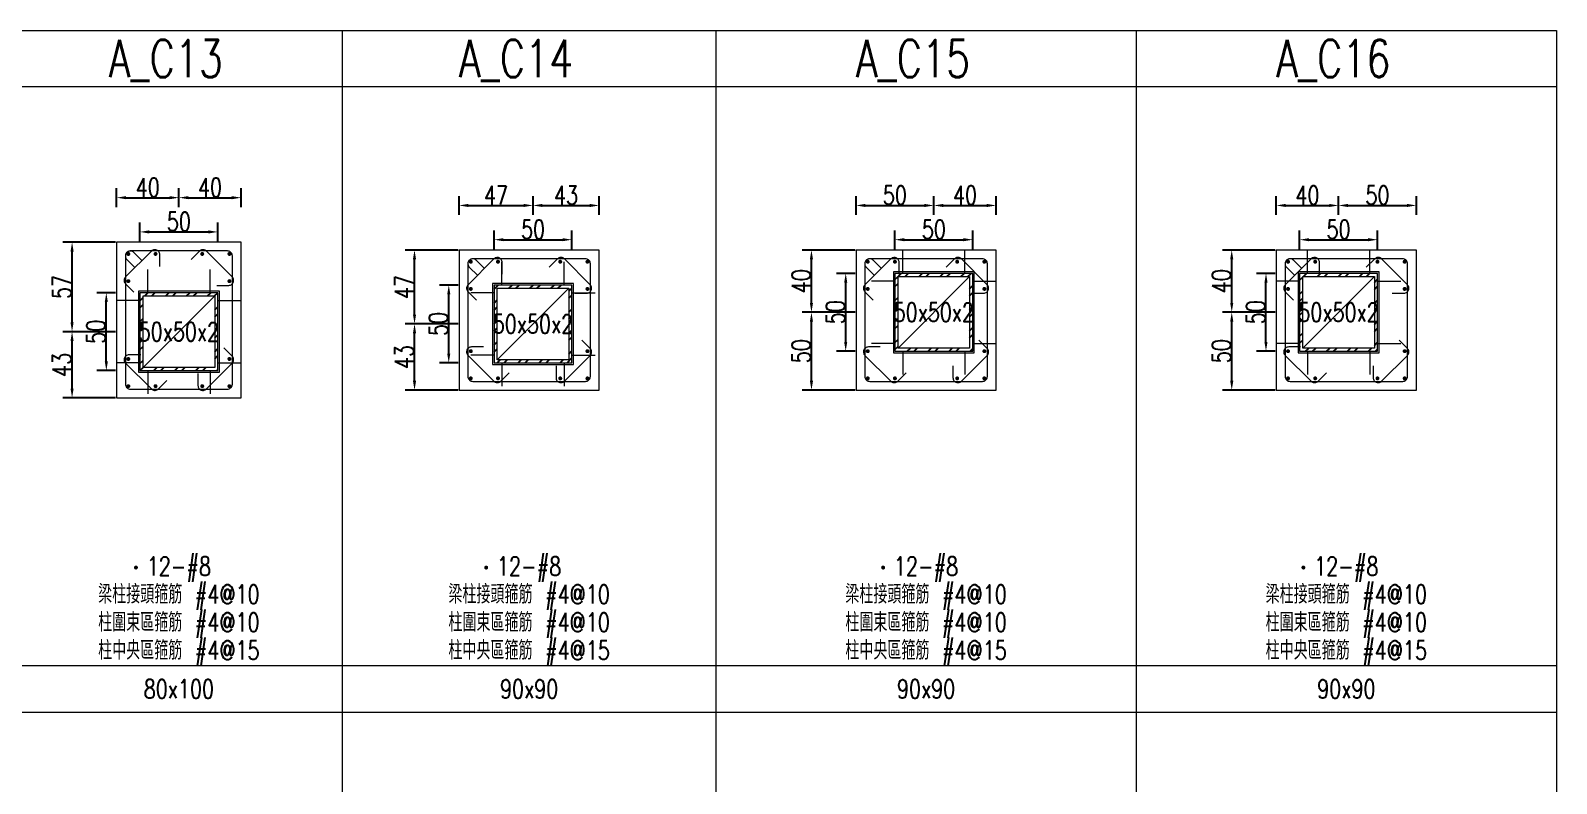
# Model space of a CAD drawing. Header units: millimetres. Extents: x 0 to 3905, y 0 to 8880.
# Drawn here: x 2925 to 3905, y 8396 to 8880 of the extents above; entities that cross this region are included whole.
import ezdxf
from ezdxf.enums import TextEntityAlignment as Align

# ---------------------------------------------------------------- set-up
doc = ezdxf.new("R2010")
doc.units = ezdxf.units.MM
doc.layers.get('DEFPOINTS').update_dxf_attribs({"color": 3})
for name, color, linetype in [('Hatch線', 6, 'Continuous'), ('主筋斷面', 2, 'Continuous'), ('文字-主筋根數', 7, 'Continuous'), ('文字-剪力筋 中央區', 7, 'Continuous'), ('文字-剪力筋-BC', 7, 'Continuous'), ('文字-剪力筋-圍束區', 7, 'Continuous'), ('文字-斷面尺寸', 7, 'Continuous'), ('文字-柱線名稱', 7, 'Continuous'), ('文字-輔助字', 7, 'Continuous'), ('柱斷面線', 4, 'Continuous'), ('標註字', 4, 'Continuous'), ('箍筋線', 1, 'Continuous'), ('網格線', 7, 'Continuous'), ('鋼柱', 11, 'Continuous')]:
    doc.layers.add(name, color=color, linetype=linetype)
doc.styles.add('note', font='txt.shx', dxfattribs={"width": 0.75, "height": 12})
doc.styles.add('txt', font='txt.shx', dxfattribs={"height": 0.2, "bigfont": 'chineset.shx'})
doc.dimstyles.new('RCAD_DIM', dxfattribs={"dimtxt": 12, "dimasz": 6, "dimexe": 6, "dimexo": 0.625, "dimtad": 1, "dimdec": 0, "dimdsep": 46, "dimtxsty": 'note', "dimcen": 2.5, "dimclrd": 256, "dimclre": 256, "dimclrt": 256, "dimadec": 0, "dimazin": 0, "dimtfac": 1, "dimtmove": 0, "dimatfit": 3, "dimfxl": 0, "dimtolj": 1, "dimarcsym": 0})

# ---------------------------------------------------------------- blocks, each defined once
blk = doc.blocks.new('*D1728')
at = {"layer": 'DEFPOINTS', "color": 0}
for p in [(3045, 8750.62), (2995, 8744), (3045, 8744)]:
    blk.add_point(p, dxfattribs=at)
at = {"layer": '標註字', "lineweight": -2}
for p, q in [((2995, 8744.62), (2995, 8756.62)), ((3045, 8744.62), (3045, 8756.62)), ((3001, 8750.62), (3039, 8750.62))]:
    blk.add_line(p, q, dxfattribs=at)
at = {"layer": '標註字'}
for points in [[(3001, 8751.62), (3001, 8749.62), (2995, 8750.62)], [(3039, 8749.62), (3039, 8751.62), (3045, 8750.62)]]:
    blk.add_solid(points, dxfattribs=at)
at = {"layer": '標註字', "insert": (3020, 8757.25), "char_height": 12, "attachment_point": 5, "style": 'note'}
blk.add_mtext('\\A1;50', dxfattribs=at)
blk = doc.blocks.new('*D1729')
at = {"layer": 'DEFPOINTS', "color": 0}
for p in [(2973.38, 8711.5), (2980, 8711.5), (2980, 8661.5)]:
    blk.add_point(p, dxfattribs=at)
at = {"layer": '標註字', "lineweight": -2}
for p, q in [((2979.38, 8711.5), (2967.38, 8711.5)), ((2973.38, 8667.5), (2973.38, 8705.5)), ((2979.38, 8661.5), (2967.38, 8661.5))]:
    blk.add_line(p, q, dxfattribs=at)
at = {"layer": '標註字'}
for points in [[(2974.38, 8705.5), (2972.38, 8705.5), (2973.38, 8711.5)], [(2972.38, 8667.5), (2974.38, 8667.5), (2973.38, 8661.5)]]:
    blk.add_solid(points, dxfattribs=at)
at = {"layer": '標註字', "insert": (2966.75, 8686.5), "char_height": 12, "attachment_point": 5, "rotation": 90, "style": 'note'}
blk.add_mtext('\\A1;50', dxfattribs=at)
blk = doc.blocks.new('*D1730')
at = {"layer": 'DEFPOINTS', "color": 0}
for p in [(2980, 8766), (3020, 8772.62), (3020, 8766)]:
    blk.add_point(p, dxfattribs=at)
at = {"layer": '標註字', "lineweight": -2}
for p, q in [((2980, 8766.62), (2980, 8778.62)), ((3020, 8766.62), (3020, 8778.62)), ((2986, 8772.62), (3014, 8772.62))]:
    blk.add_line(p, q, dxfattribs=at)
at = {"layer": '標註字'}
for points in [[(2986, 8773.62), (2986, 8771.62), (2980, 8772.62)], [(3014, 8771.62), (3014, 8773.62), (3020, 8772.62)]]:
    blk.add_solid(points, dxfattribs=at)
at = {"layer": '標註字', "insert": (3000, 8779.25), "char_height": 12, "attachment_point": 5, "style": 'note'}
blk.add_mtext('\\A1;40', dxfattribs=at)
blk = doc.blocks.new('*D1731')
at = {"layer": 'DEFPOINTS', "color": 0}
for p in [(3020, 8766), (3060, 8772.62), (3060, 8766)]:
    blk.add_point(p, dxfattribs=at)
at = {"layer": '標註字', "lineweight": -2}
for p, q in [((3020, 8766.62), (3020, 8778.62)), ((3060, 8766.62), (3060, 8778.62)), ((3026, 8772.62), (3054, 8772.62))]:
    blk.add_line(p, q, dxfattribs=at)
at = {"layer": '標註字'}
for points in [[(3026, 8773.62), (3026, 8771.62), (3020, 8772.62)], [(3054, 8771.62), (3054, 8773.62), (3060, 8772.62)]]:
    blk.add_solid(points, dxfattribs=at)
at = {"layer": '標註字', "insert": (3040, 8779.25), "char_height": 12, "attachment_point": 5, "style": 'note'}
blk.add_mtext('\\A1;40', dxfattribs=at)
blk = doc.blocks.new('*D1732')
at = {"layer": 'DEFPOINTS', "color": 0}
for p in [(2951.38, 8686.5), (2980, 8686.5), (2980, 8644)]:
    blk.add_point(p, dxfattribs=at)
at = {"layer": '標註字', "lineweight": -2}
for p, q in [((2979.38, 8686.5), (2945.38, 8686.5)), ((2951.38, 8650), (2951.38, 8680.5)), ((2979.38, 8644), (2945.38, 8644))]:
    blk.add_line(p, q, dxfattribs=at)
at = {"layer": '標註字'}
for points in [[(2952.38, 8680.5), (2950.38, 8680.5), (2951.38, 8686.5)], [(2950.38, 8650), (2952.38, 8650), (2951.38, 8644)]]:
    blk.add_solid(points, dxfattribs=at)
at = {"layer": '標註字', "insert": (2944.75, 8665.25), "char_height": 12, "attachment_point": 5, "rotation": 90, "style": 'note'}
blk.add_mtext('\\A1;43', dxfattribs=at)
blk = doc.blocks.new('*D1733')
at = {"layer": 'DEFPOINTS', "color": 0}
for p in [(2951.38, 8744), (2980, 8744), (2980, 8686.5)]:
    blk.add_point(p, dxfattribs=at)
at = {"layer": '標註字', "lineweight": -2}
for p, q in [((2979.38, 8744), (2945.38, 8744)), ((2951.38, 8692.5), (2951.38, 8738)), ((2979.38, 8686.5), (2945.38, 8686.5))]:
    blk.add_line(p, q, dxfattribs=at)
at = {"layer": '標註字'}
for points in [[(2952.38, 8738), (2950.38, 8738), (2951.38, 8744)], [(2950.38, 8692.5), (2952.38, 8692.5), (2951.38, 8686.5)]]:
    blk.add_solid(points, dxfattribs=at)
at = {"layer": '標註字', "insert": (2944.75, 8715.25), "char_height": 12, "attachment_point": 5, "rotation": 90, "style": 'note'}
blk.add_mtext('\\A1;57', dxfattribs=at)
blk = doc.blocks.new('Circle_Filled')
at = {"const_width": 0.5}
blk.add_lwpolyline([(-0.25, 0, 1), (0.25, 0, 1)], format="xyb", close=True, dxfattribs=at)
blk = doc.blocks.new('*D1860')
at = {"layer": 'DEFPOINTS', "color": 0}
for p in [(3272.5, 8745.62), (3222.5, 8739), (3272.5, 8739)]:
    blk.add_point(p, dxfattribs=at)
at = {"layer": '標註字', "lineweight": -2}
for p, q in [((3222.5, 8739.62), (3222.5, 8751.62)), ((3228.5, 8745.62), (3266.5, 8745.62)), ((3272.5, 8739.62), (3272.5, 8751.62))]:
    blk.add_line(p, q, dxfattribs=at)
at = {"layer": '標註字'}
for points in [[(3228.5, 8746.62), (3228.5, 8744.62), (3222.5, 8745.62)], [(3266.5, 8744.62), (3266.5, 8746.62), (3272.5, 8745.62)]]:
    blk.add_solid(points, dxfattribs=at)
at = {"layer": '標註字', "insert": (3247.5, 8752.25), "char_height": 12, "attachment_point": 5, "style": 'note'}
blk.add_mtext('\\A1;50', dxfattribs=at)
blk = doc.blocks.new('*D1861')
at = {"layer": 'DEFPOINTS', "color": 0}
for p in [(3193.38, 8716.5), (3200, 8716.5), (3200, 8666.5)]:
    blk.add_point(p, dxfattribs=at)
at = {"layer": '標註字', "lineweight": -2}
for p, q in [((3199.38, 8716.5), (3187.38, 8716.5)), ((3193.38, 8672.5), (3193.38, 8710.5)), ((3199.38, 8666.5), (3187.38, 8666.5))]:
    blk.add_line(p, q, dxfattribs=at)
at = {"layer": '標註字'}
for points in [[(3194.38, 8710.5), (3192.38, 8710.5), (3193.38, 8716.5)], [(3192.38, 8672.5), (3194.38, 8672.5), (3193.38, 8666.5)]]:
    blk.add_solid(points, dxfattribs=at)
at = {"layer": '標註字', "insert": (3186.75, 8691.5), "char_height": 12, "attachment_point": 5, "rotation": 90, "style": 'note'}
blk.add_mtext('\\A1;50', dxfattribs=at)
blk = doc.blocks.new('*D1862')
at = {"layer": 'DEFPOINTS', "color": 0}
for p in [(3247.5, 8767.62), (3200, 8761), (3247.5, 8761)]:
    blk.add_point(p, dxfattribs=at)
at = {"layer": '標註字', "lineweight": -2}
for p, q in [((3200, 8761.62), (3200, 8773.62)), ((3206, 8767.62), (3241.5, 8767.62)), ((3247.5, 8761.62), (3247.5, 8773.62))]:
    blk.add_line(p, q, dxfattribs=at)
at = {"layer": '標註字'}
for points in [[(3206, 8768.62), (3206, 8766.62), (3200, 8767.62)], [(3241.5, 8766.62), (3241.5, 8768.62), (3247.5, 8767.62)]]:
    blk.add_solid(points, dxfattribs=at)
at = {"layer": '標註字', "insert": (3223.75, 8774.25), "char_height": 12, "attachment_point": 5, "style": 'note'}
blk.add_mtext('\\A1;47', dxfattribs=at)
blk = doc.blocks.new('*D1863')
at = {"layer": 'DEFPOINTS', "color": 0}
for p in [(3290, 8767.62), (3247.5, 8761), (3290, 8761)]:
    blk.add_point(p, dxfattribs=at)
at = {"layer": '標註字', "lineweight": -2}
for p, q in [((3247.5, 8761.62), (3247.5, 8773.62)), ((3253.5, 8767.62), (3284, 8767.62)), ((3290, 8761.62), (3290, 8773.62))]:
    blk.add_line(p, q, dxfattribs=at)
at = {"layer": '標註字'}
for points in [[(3253.5, 8768.62), (3253.5, 8766.62), (3247.5, 8767.62)], [(3284, 8766.62), (3284, 8768.62), (3290, 8767.62)]]:
    blk.add_solid(points, dxfattribs=at)
at = {"layer": '標註字', "insert": (3268.75, 8774.25), "char_height": 12, "attachment_point": 5, "style": 'note'}
blk.add_mtext('\\A1;43', dxfattribs=at)
blk = doc.blocks.new('*D1864')
at = {"layer": 'DEFPOINTS', "color": 0}
for p in [(3171.38, 8691.5), (3200, 8691.5), (3200, 8649)]:
    blk.add_point(p, dxfattribs=at)
at = {"layer": '標註字', "lineweight": -2}
for p, q in [((3199.38, 8691.5), (3165.38, 8691.5)), ((3171.38, 8655), (3171.38, 8685.5)), ((3199.38, 8649), (3165.38, 8649))]:
    blk.add_line(p, q, dxfattribs=at)
at = {"layer": '標註字'}
for points in [[(3172.38, 8685.5), (3170.38, 8685.5), (3171.38, 8691.5)], [(3170.38, 8655), (3172.38, 8655), (3171.38, 8649)]]:
    blk.add_solid(points, dxfattribs=at)
at = {"layer": '標註字', "insert": (3164.75, 8670.25), "char_height": 12, "attachment_point": 5, "rotation": 90, "style": 'note'}
blk.add_mtext('\\A1;43', dxfattribs=at)
blk = doc.blocks.new('*D1865')
at = {"layer": 'DEFPOINTS', "color": 0}
for p in [(3171.38, 8739), (3200, 8739), (3200, 8691.5)]:
    blk.add_point(p, dxfattribs=at)
at = {"layer": '標註字', "lineweight": -2}
for p, q in [((3199.38, 8739), (3165.38, 8739)), ((3171.38, 8697.5), (3171.38, 8733)), ((3199.38, 8691.5), (3165.38, 8691.5))]:
    blk.add_line(p, q, dxfattribs=at)
at = {"layer": '標註字'}
for points in [[(3172.38, 8733), (3170.38, 8733), (3171.38, 8739)], [(3170.38, 8697.5), (3172.38, 8697.5), (3171.38, 8691.5)]]:
    blk.add_solid(points, dxfattribs=at)
at = {"layer": '標註字', "insert": (3164.75, 8715.25), "char_height": 12, "attachment_point": 5, "rotation": 90, "style": 'note'}
blk.add_mtext('\\A1;47', dxfattribs=at)
blk = doc.blocks.new('*D1992')
at = {"layer": 'DEFPOINTS', "color": 0}
for p in [(3530, 8745.62), (3480, 8739), (3530, 8739)]:
    blk.add_point(p, dxfattribs=at)
at = {"layer": '標註字', "lineweight": -2}
for p, q in [((3480, 8739.62), (3480, 8751.62)), ((3486, 8745.62), (3524, 8745.62)), ((3530, 8739.62), (3530, 8751.62))]:
    blk.add_line(p, q, dxfattribs=at)
at = {"layer": '標註字'}
for points in [[(3486, 8746.62), (3486, 8744.62), (3480, 8745.62)], [(3524, 8744.62), (3524, 8746.62), (3530, 8745.62)]]:
    blk.add_solid(points, dxfattribs=at)
at = {"layer": '標註字', "insert": (3505, 8752.25), "char_height": 12, "attachment_point": 5, "style": 'note'}
blk.add_mtext('\\A1;50', dxfattribs=at)
blk = doc.blocks.new('*D1993')
at = {"layer": 'DEFPOINTS', "color": 0}
for p in [(3448.38, 8724), (3455, 8724), (3455, 8674)]:
    blk.add_point(p, dxfattribs=at)
at = {"layer": '標註字', "lineweight": -2}
for p, q in [((3454.38, 8724), (3442.38, 8724)), ((3448.38, 8680), (3448.38, 8718)), ((3454.38, 8674), (3442.38, 8674))]:
    blk.add_line(p, q, dxfattribs=at)
at = {"layer": '標註字'}
for points in [[(3449.38, 8718), (3447.38, 8718), (3448.38, 8724)], [(3447.38, 8680), (3449.38, 8680), (3448.38, 8674)]]:
    blk.add_solid(points, dxfattribs=at)
at = {"layer": '標註字', "insert": (3441.75, 8699), "char_height": 12, "attachment_point": 5, "rotation": 90, "style": 'note'}
blk.add_mtext('\\A1;50', dxfattribs=at)
blk = doc.blocks.new('*D1994')
at = {"layer": 'DEFPOINTS', "color": 0}
for p in [(3505, 8767.62), (3455, 8761), (3505, 8761)]:
    blk.add_point(p, dxfattribs=at)
at = {"layer": '標註字', "lineweight": -2}
for p, q in [((3455, 8761.62), (3455, 8773.62)), ((3461, 8767.62), (3499, 8767.62)), ((3505, 8761.62), (3505, 8773.62))]:
    blk.add_line(p, q, dxfattribs=at)
at = {"layer": '標註字'}
for points in [[(3461, 8768.62), (3461, 8766.62), (3455, 8767.62)], [(3499, 8766.62), (3499, 8768.62), (3505, 8767.62)]]:
    blk.add_solid(points, dxfattribs=at)
at = {"layer": '標註字', "insert": (3480, 8774.25), "char_height": 12, "attachment_point": 5, "style": 'note'}
blk.add_mtext('\\A1;50', dxfattribs=at)
blk = doc.blocks.new('*D1995')
at = {"layer": 'DEFPOINTS', "color": 0}
for p in [(3545, 8767.62), (3505, 8761), (3545, 8761)]:
    blk.add_point(p, dxfattribs=at)
at = {"layer": '標註字', "lineweight": -2}
for p, q in [((3505, 8761.62), (3505, 8773.62)), ((3511, 8767.62), (3539, 8767.62)), ((3545, 8761.62), (3545, 8773.62))]:
    blk.add_line(p, q, dxfattribs=at)
at = {"layer": '標註字'}
for points in [[(3511, 8768.62), (3511, 8766.62), (3505, 8767.62)], [(3539, 8766.62), (3539, 8768.62), (3545, 8767.62)]]:
    blk.add_solid(points, dxfattribs=at)
at = {"layer": '標註字', "insert": (3525, 8774.25), "char_height": 12, "attachment_point": 5, "style": 'note'}
blk.add_mtext('\\A1;40', dxfattribs=at)
blk = doc.blocks.new('*D1996')
at = {"layer": 'DEFPOINTS', "color": 0}
for p in [(3426.38, 8699), (3455, 8699), (3455, 8649)]:
    blk.add_point(p, dxfattribs=at)
at = {"layer": '標註字', "lineweight": -2}
for p, q in [((3454.38, 8699), (3420.38, 8699)), ((3426.38, 8655), (3426.38, 8693)), ((3454.38, 8649), (3420.38, 8649))]:
    blk.add_line(p, q, dxfattribs=at)
at = {"layer": '標註字'}
for points in [[(3427.38, 8693), (3425.38, 8693), (3426.38, 8699)], [(3425.38, 8655), (3427.38, 8655), (3426.38, 8649)]]:
    blk.add_solid(points, dxfattribs=at)
at = {"layer": '標註字', "insert": (3419.75, 8674), "char_height": 12, "attachment_point": 5, "rotation": 90, "style": 'note'}
blk.add_mtext('\\A1;50', dxfattribs=at)
blk = doc.blocks.new('*D1997')
at = {"layer": 'DEFPOINTS', "color": 0}
for p in [(3426.38, 8739), (3455, 8739), (3455, 8699)]:
    blk.add_point(p, dxfattribs=at)
at = {"layer": '標註字', "lineweight": -2}
for p, q in [((3454.38, 8739), (3420.38, 8739)), ((3426.38, 8705), (3426.38, 8733)), ((3454.38, 8699), (3420.38, 8699))]:
    blk.add_line(p, q, dxfattribs=at)
at = {"layer": '標註字'}
for points in [[(3427.38, 8733), (3425.38, 8733), (3426.38, 8739)], [(3425.38, 8705), (3427.38, 8705), (3426.38, 8699)]]:
    blk.add_solid(points, dxfattribs=at)
at = {"layer": '標註字', "insert": (3419.75, 8719), "char_height": 12, "attachment_point": 5, "rotation": 90, "style": 'note'}
blk.add_mtext('\\A1;40', dxfattribs=at)
blk = doc.blocks.new('*D2124')
at = {"layer": 'DEFPOINTS', "color": 0}
for p in [(3790, 8745.62), (3740, 8739), (3790, 8739)]:
    blk.add_point(p, dxfattribs=at)
at = {"layer": '標註字', "lineweight": -2}
for p, q in [((3740, 8739.62), (3740, 8751.62)), ((3746, 8745.62), (3784, 8745.62)), ((3790, 8739.62), (3790, 8751.62))]:
    blk.add_line(p, q, dxfattribs=at)
at = {"layer": '標註字'}
for points in [[(3746, 8746.62), (3746, 8744.62), (3740, 8745.62)], [(3784, 8744.62), (3784, 8746.62), (3790, 8745.62)]]:
    blk.add_solid(points, dxfattribs=at)
at = {"layer": '標註字', "insert": (3765, 8752.25), "char_height": 12, "attachment_point": 5, "style": 'note'}
blk.add_mtext('\\A1;50', dxfattribs=at)
blk = doc.blocks.new('*D2125')
at = {"layer": 'DEFPOINTS', "color": 0}
for p in [(3718.38, 8724), (3725, 8724), (3725, 8674)]:
    blk.add_point(p, dxfattribs=at)
at = {"layer": '標註字', "lineweight": -2}
for p, q in [((3724.38, 8724), (3712.38, 8724)), ((3718.38, 8680), (3718.38, 8718)), ((3724.38, 8674), (3712.38, 8674))]:
    blk.add_line(p, q, dxfattribs=at)
at = {"layer": '標註字'}
for points in [[(3719.38, 8718), (3717.38, 8718), (3718.38, 8724)], [(3717.38, 8680), (3719.38, 8680), (3718.38, 8674)]]:
    blk.add_solid(points, dxfattribs=at)
at = {"layer": '標註字', "insert": (3711.75, 8699), "char_height": 12, "attachment_point": 5, "rotation": 90, "style": 'note'}
blk.add_mtext('\\A1;50', dxfattribs=at)
blk = doc.blocks.new('*D2126')
at = {"layer": 'DEFPOINTS', "color": 0}
for p in [(3765, 8767.62), (3725, 8761), (3765, 8761)]:
    blk.add_point(p, dxfattribs=at)
at = {"layer": '標註字', "lineweight": -2}
for p, q in [((3725, 8761.62), (3725, 8773.62)), ((3731, 8767.62), (3759, 8767.62)), ((3765, 8761.62), (3765, 8773.62))]:
    blk.add_line(p, q, dxfattribs=at)
at = {"layer": '標註字'}
for points in [[(3731, 8768.62), (3731, 8766.62), (3725, 8767.62)], [(3759, 8766.62), (3759, 8768.62), (3765, 8767.62)]]:
    blk.add_solid(points, dxfattribs=at)
at = {"layer": '標註字', "insert": (3745, 8774.25), "char_height": 12, "attachment_point": 5, "style": 'note'}
blk.add_mtext('\\A1;40', dxfattribs=at)
blk = doc.blocks.new('*D2127')
at = {"layer": 'DEFPOINTS', "color": 0}
for p in [(3815, 8767.62), (3765, 8761), (3815, 8761)]:
    blk.add_point(p, dxfattribs=at)
at = {"layer": '標註字', "lineweight": -2}
for p, q in [((3765, 8761.62), (3765, 8773.62)), ((3771, 8767.62), (3809, 8767.62)), ((3815, 8761.62), (3815, 8773.62))]:
    blk.add_line(p, q, dxfattribs=at)
at = {"layer": '標註字'}
for points in [[(3771, 8768.62), (3771, 8766.62), (3765, 8767.62)], [(3809, 8766.62), (3809, 8768.62), (3815, 8767.62)]]:
    blk.add_solid(points, dxfattribs=at)
at = {"layer": '標註字', "insert": (3790, 8774.25), "char_height": 12, "attachment_point": 5, "style": 'note'}
blk.add_mtext('\\A1;50', dxfattribs=at)
blk = doc.blocks.new('*D2128')
at = {"layer": 'DEFPOINTS', "color": 0}
for p in [(3696.38, 8699), (3725, 8699), (3725, 8649)]:
    blk.add_point(p, dxfattribs=at)
at = {"layer": '標註字', "lineweight": -2}
for p, q in [((3724.38, 8699), (3690.38, 8699)), ((3696.38, 8655), (3696.38, 8693)), ((3724.38, 8649), (3690.38, 8649))]:
    blk.add_line(p, q, dxfattribs=at)
at = {"layer": '標註字'}
for points in [[(3697.38, 8693), (3695.38, 8693), (3696.38, 8699)], [(3695.38, 8655), (3697.38, 8655), (3696.38, 8649)]]:
    blk.add_solid(points, dxfattribs=at)
at = {"layer": '標註字', "insert": (3689.75, 8674), "char_height": 12, "attachment_point": 5, "rotation": 90, "style": 'note'}
blk.add_mtext('\\A1;50', dxfattribs=at)
blk = doc.blocks.new('*D2129')
at = {"layer": 'DEFPOINTS', "color": 0}
for p in [(3696.38, 8739), (3725, 8739), (3725, 8699)]:
    blk.add_point(p, dxfattribs=at)
at = {"layer": '標註字', "lineweight": -2}
for p, q in [((3724.38, 8739), (3690.38, 8739)), ((3696.38, 8705), (3696.38, 8733)), ((3724.38, 8699), (3690.38, 8699))]:
    blk.add_line(p, q, dxfattribs=at)
at = {"layer": '標註字'}
for points in [[(3697.38, 8733), (3695.38, 8733), (3696.38, 8739)], [(3695.38, 8705), (3697.38, 8705), (3696.38, 8699)]]:
    blk.add_solid(points, dxfattribs=at)
at = {"layer": '標註字', "insert": (3689.75, 8719), "char_height": 12, "attachment_point": 5, "rotation": 90, "style": 'note'}
blk.add_mtext('\\A1;40', dxfattribs=at)

msp = doc.modelspace()

# ---------------------------------------------------------------- hatches: boundary and pattern name
at = {"layer": 'Hatch線'}
h = msp.add_hatch(dxfattribs=at)
h.set_pattern_fill('ANSI32', color=256, style=0)
h.paths.add_polyline_path([(3222.5, 8666.5), (3272.5, 8666.5), (3272.5, 8716.5), (3222.5, 8716.5)], flags=17)
h.paths.add_polyline_path([(3224.5, 8668.5), (3224.5, 8714.5), (3270.5, 8714.5), (3270.5, 8668.5)])
h = msp.add_hatch(dxfattribs=at)
h.set_pattern_fill('ANSI32', color=256, style=0)
h.paths.add_polyline_path([(3480, 8674), (3530, 8674), (3530, 8724), (3480, 8724)], flags=17)
h.paths.add_polyline_path([(3482, 8676), (3482, 8722), (3528, 8722), (3528, 8676)])
h = msp.add_hatch(dxfattribs=at)
h.set_pattern_fill('ANSI32', color=256, style=0)
h.paths.add_polyline_path([(3740, 8674), (3790, 8674), (3790, 8724), (3740, 8724)], flags=17)
h.paths.add_polyline_path([(3742, 8676), (3742, 8722), (3788, 8722), (3788, 8676)])
h = msp.add_hatch(dxfattribs=at)
h.set_pattern_fill('ANSI32', color=256, style=0)
h.paths.add_polyline_path([(2995, 8661.5), (3045, 8661.5), (3045, 8711.5), (2995, 8711.5)], flags=17)
h.paths.add_polyline_path([(2997, 8663.5), (2997, 8709.5), (3043, 8709.5), (3043, 8663.5)])

# ---------------------------------------------------------------- linework, layer by layer
at = {"layer": 'DEFPOINTS', "lineweight": 5}
for points in [[(3485, 8724), (3485, 8739)], [(3525, 8724), (3525, 8739)], [(3745, 8724), (3745, 8739)], [(3785, 8724), (3785, 8739)], [(3000, 8711.5), (3000, 8726.5)], [(3040, 8711.5), (3040, 8726.5)], [(3227.5, 8716.5), (3227.5, 8731.5)], [(3267.5, 8716.5), (3267.5, 8731.5)], [(3480, 8673), (3531, 8673), (3531, 8725), (3479, 8725), (3479, 8673), (3480, 8673)], [(3740, 8673), (3791, 8673), (3791, 8725), (3739, 8725), (3739, 8673), (3740, 8673)], [(3222.5, 8665.5), (3273.5, 8665.5), (3273.5, 8717.5), (3221.5, 8717.5), (3221.5, 8665.5), (3222.5, 8665.5)], [(3480, 8719), (3465, 8719)], [(3482, 8676), (3528, 8722)], [(3530, 8719), (3545, 8719)], [(3740, 8719), (3725, 8719)], [(3742, 8676), (3788, 8722)], [(3790, 8719), (3805, 8719)], [(2995, 8706.5), (2980, 8706.5)], [(2995, 8660.5), (3046, 8660.5), (3046, 8712.5), (2994, 8712.5), (2994, 8660.5), (2995, 8660.5)], [(2997, 8663.5), (3043, 8709.5)], [(3045, 8706.5), (3060, 8706.5)], [(3222.5, 8711.5), (3207.5, 8711.5)], [(3224.5, 8668.5), (3270.5, 8714.5)], [(3272.5, 8711.5), (3287.5, 8711.5)], [(3480, 8679), (3465, 8679)], [(3530, 8679), (3545, 8679)], [(3740, 8679), (3725, 8679)], [(3790, 8679), (3805, 8679)], [(2995, 8666.5), (2980, 8666.5)], [(3045, 8666.5), (3060, 8666.5)], [(3222.5, 8671.5), (3207.5, 8671.5)], [(3227.5, 8666.5), (3227.5, 8651.5)], [(3267.5, 8666.5), (3267.5, 8651.5)], [(3272.5, 8671.5), (3287.5, 8671.5)], [(3485, 8674), (3485, 8659)], [(3525, 8674), (3525, 8659)], [(3745, 8674), (3745, 8659)], [(3785, 8674), (3785, 8659)], [(3000, 8661.5), (3000, 8646.5)], [(3040, 8661.5), (3040, 8646.5)]]:
    msp.add_lwpolyline(points, dxfattribs=at)
at = {"layer": '柱斷面線', "lineweight": 5}
for points in [[(2980, 8644), (3060, 8644), (3060, 8744), (2980, 8744), (2980, 8644)], [(3200, 8649), (3290, 8649), (3290, 8739), (3200, 8739), (3200, 8649)], [(3455, 8649), (3545, 8649), (3545, 8739), (3455, 8739), (3455, 8649)], [(3725, 8649), (3815, 8649), (3815, 8739), (3725, 8739), (3725, 8649)]]:
    msp.add_lwpolyline(points, dxfattribs=at)
at = {"layer": '箍筋線', "lineweight": 5}
for points in [[(3007.73, 8728.39), (3007.73, 8736.01), (3007.68, 8736.54), (3007.55, 8737.06), (3007.33, 8737.55), (3007.03, 8737.99), (3006.67, 8738.38), (3006.24, 8738.7), (3005.77, 8738.94), (3005.26, 8739.11), (3004.73, 8739.18), (3004.2, 8739.17), (3003.67, 8739.06), (3003.17, 8738.87), (3002.71, 8738.6), (3002.31, 8738.26), (2985.74, 8721.69), (2985.39, 8721.27), (2985.11, 8720.79), (2984.92, 8720.27), (2984.83, 8719.73), (2984.83, 8719.17), (2984.92, 8718.63), (2985.11, 8718.11), (2985.39, 8717.63), (2985.74, 8717.2), (2991.13, 8711.82)], [(2996.44, 8732.05), (2991.06, 8737.44), (2990.65, 8737.78), (2990.19, 8738.05), (2989.69, 8738.24), (2989.17, 8738.35), (2988.63, 8738.36), (2988.1, 8738.29), (2987.59, 8738.12), (2987.12, 8737.88), (2986.69, 8737.56), (2986.33, 8737.17), (2986.03, 8736.73), (2985.81, 8736.24), (2985.68, 8735.72), (2985.63, 8735.19), (2985.63, 8652.81), (2985.68, 8652.26), (2985.83, 8651.72), (2986.06, 8651.22), (2986.38, 8650.77), (2986.77, 8650.38), (2987.22, 8650.06), (2987.72, 8649.83), (2988.26, 8649.68), (2988.81, 8649.63), (3051.19, 8649.63), (3051.74, 8649.68), (3052.28, 8649.83), (3052.78, 8650.06), (3053.23, 8650.38), (3053.62, 8650.77), (3053.94, 8651.22), (3054.17, 8651.72), (3054.32, 8652.26), (3054.37, 8652.81), (3054.37, 8735.19), (3054.32, 8735.74), (3054.17, 8736.28), (3053.94, 8736.78), (3053.62, 8737.23), (3053.23, 8737.62), (3052.78, 8737.94), (3052.28, 8738.17), (3051.74, 8738.32), (3051.19, 8738.37), (2988.81, 8738.37), (2988.28, 8738.32), (2987.76, 8738.19), (2987.27, 8737.97), (2986.83, 8737.67), (2986.44, 8737.31), (2986.12, 8736.88), (2985.88, 8736.41), (2985.71, 8735.9), (2985.64, 8735.37), (2985.65, 8734.83), (2985.76, 8734.31), (2985.95, 8733.81), (2986.22, 8733.35), (2986.56, 8732.94), (2991.95, 8727.56)], [(3044.39, 8716.27), (3052.01, 8716.27), (3052.54, 8716.32), (3053.06, 8716.45), (3053.55, 8716.67), (3053.99, 8716.97), (3054.38, 8717.33), (3054.7, 8717.76), (3054.94, 8718.23), (3055.11, 8718.74), (3055.18, 8719.27), (3055.17, 8719.8), (3055.06, 8720.33), (3054.87, 8720.83), (3054.6, 8721.29), (3054.26, 8721.69), (3037.69, 8738.26), (3037.27, 8738.61), (3036.79, 8738.89), (3036.27, 8739.08), (3035.73, 8739.17), (3035.17, 8739.17), (3034.63, 8739.08), (3034.11, 8738.89), (3033.63, 8738.61), (3033.2, 8738.26), (3027.82, 8732.87)], [(3227.73, 8723.39), (3227.73, 8731.01), (3227.68, 8731.54), (3227.55, 8732.06), (3227.33, 8732.55), (3227.03, 8732.99), (3226.67, 8733.38), (3226.24, 8733.7), (3225.77, 8733.94), (3225.26, 8734.11), (3224.73, 8734.18), (3224.2, 8734.17), (3223.67, 8734.06), (3223.17, 8733.87), (3222.71, 8733.6), (3222.31, 8733.26), (3205.74, 8716.69), (3205.39, 8716.27), (3205.11, 8715.79), (3204.92, 8715.27), (3204.83, 8714.73), (3204.83, 8714.17), (3204.92, 8713.63), (3205.11, 8713.11), (3205.39, 8712.63), (3205.74, 8712.2), (3211.13, 8706.82)], [(3216.44, 8727.05), (3211.06, 8732.44), (3210.65, 8732.78), (3210.19, 8733.05), (3209.69, 8733.24), (3209.17, 8733.35), (3208.63, 8733.36), (3208.1, 8733.29), (3207.59, 8733.12), (3207.12, 8732.88), (3206.69, 8732.56), (3206.33, 8732.17), (3206.03, 8731.73), (3205.81, 8731.24), (3205.68, 8730.72), (3205.63, 8730.19), (3205.63, 8657.81), (3205.68, 8657.26), (3205.83, 8656.72), (3206.06, 8656.22), (3206.38, 8655.77), (3206.77, 8655.38), (3207.22, 8655.06), (3207.72, 8654.83), (3208.26, 8654.68), (3208.81, 8654.63), (3281.19, 8654.63), (3281.74, 8654.68), (3282.28, 8654.83), (3282.78, 8655.06), (3283.23, 8655.38), (3283.62, 8655.77), (3283.94, 8656.22), (3284.17, 8656.72), (3284.32, 8657.26), (3284.37, 8657.81), (3284.37, 8730.19), (3284.32, 8730.74), (3284.17, 8731.28), (3283.94, 8731.78), (3283.62, 8732.23), (3283.23, 8732.62), (3282.78, 8732.94), (3282.28, 8733.17), (3281.74, 8733.32), (3281.19, 8733.37), (3208.81, 8733.37), (3208.28, 8733.32), (3207.76, 8733.19), (3207.27, 8732.97), (3206.83, 8732.67), (3206.44, 8732.31), (3206.12, 8731.88), (3205.88, 8731.41), (3205.71, 8730.9), (3205.64, 8730.37), (3205.65, 8729.83), (3205.76, 8729.31), (3205.95, 8728.81), (3206.22, 8728.35), (3206.56, 8727.94), (3211.95, 8722.56)], [(3274.39, 8711.27), (3282.01, 8711.27), (3282.54, 8711.32), (3283.06, 8711.45), (3283.55, 8711.67), (3283.99, 8711.97), (3284.38, 8712.33), (3284.7, 8712.76), (3284.94, 8713.23), (3285.11, 8713.74), (3285.18, 8714.27), (3285.17, 8714.8), (3285.06, 8715.33), (3284.87, 8715.83), (3284.6, 8716.29), (3284.26, 8716.69), (3267.69, 8733.26), (3267.27, 8733.61), (3266.79, 8733.89), (3266.27, 8734.08), (3265.73, 8734.17), (3265.17, 8734.17), (3264.63, 8734.08), (3264.11, 8733.89), (3263.63, 8733.61), (3263.2, 8733.26), (3257.82, 8727.87)], [(3482.73, 8723.39), (3482.73, 8731.01), (3482.68, 8731.54), (3482.55, 8732.06), (3482.33, 8732.55), (3482.03, 8732.99), (3481.67, 8733.38), (3481.24, 8733.7), (3480.77, 8733.94), (3480.26, 8734.11), (3479.73, 8734.18), (3479.2, 8734.17), (3478.67, 8734.06), (3478.17, 8733.87), (3477.71, 8733.6), (3477.31, 8733.26), (3460.74, 8716.69), (3460.39, 8716.27), (3460.11, 8715.79), (3459.92, 8715.27), (3459.83, 8714.73), (3459.83, 8714.17), (3459.92, 8713.63), (3460.11, 8713.11), (3460.39, 8712.63), (3460.74, 8712.2), (3466.13, 8706.82)], [(3471.44, 8727.05), (3466.06, 8732.44), (3465.65, 8732.78), (3465.19, 8733.05), (3464.69, 8733.24), (3464.17, 8733.35), (3463.63, 8733.36), (3463.1, 8733.29), (3462.59, 8733.12), (3462.12, 8732.88), (3461.69, 8732.56), (3461.33, 8732.17), (3461.03, 8731.73), (3460.81, 8731.24), (3460.68, 8730.72), (3460.63, 8730.19), (3460.63, 8657.81), (3460.68, 8657.26), (3460.83, 8656.72), (3461.06, 8656.22), (3461.38, 8655.77), (3461.77, 8655.38), (3462.22, 8655.06), (3462.72, 8654.83), (3463.26, 8654.68), (3463.81, 8654.63), (3536.19, 8654.63), (3536.74, 8654.68), (3537.28, 8654.83), (3537.78, 8655.06), (3538.23, 8655.38), (3538.62, 8655.77), (3538.94, 8656.22), (3539.17, 8656.72), (3539.32, 8657.26), (3539.37, 8657.81), (3539.37, 8730.19), (3539.32, 8730.74), (3539.17, 8731.28), (3538.94, 8731.78), (3538.62, 8732.23), (3538.23, 8732.62), (3537.78, 8732.94), (3537.28, 8733.17), (3536.74, 8733.32), (3536.19, 8733.37), (3463.81, 8733.37), (3463.28, 8733.32), (3462.76, 8733.19), (3462.27, 8732.97), (3461.83, 8732.67), (3461.44, 8732.31), (3461.12, 8731.88), (3460.88, 8731.41), (3460.71, 8730.9), (3460.64, 8730.37), (3460.65, 8729.83), (3460.76, 8729.31), (3460.95, 8728.81), (3461.22, 8728.35), (3461.56, 8727.94), (3466.95, 8722.56)], [(3529.39, 8711.27), (3537.01, 8711.27), (3537.54, 8711.32), (3538.06, 8711.45), (3538.55, 8711.67), (3538.99, 8711.97), (3539.38, 8712.33), (3539.7, 8712.76), (3539.94, 8713.23), (3540.11, 8713.74), (3540.18, 8714.27), (3540.17, 8714.8), (3540.06, 8715.33), (3539.87, 8715.83), (3539.6, 8716.29), (3539.26, 8716.69), (3522.69, 8733.26), (3522.27, 8733.61), (3521.79, 8733.89), (3521.27, 8734.08), (3520.73, 8734.17), (3520.17, 8734.17), (3519.63, 8734.08), (3519.11, 8733.89), (3518.63, 8733.61), (3518.2, 8733.26), (3512.82, 8727.87)], [(3752.73, 8723.39), (3752.73, 8731.01), (3752.68, 8731.54), (3752.55, 8732.06), (3752.33, 8732.55), (3752.03, 8732.99), (3751.67, 8733.38), (3751.24, 8733.7), (3750.77, 8733.94), (3750.26, 8734.11), (3749.73, 8734.18), (3749.2, 8734.17), (3748.67, 8734.06), (3748.17, 8733.87), (3747.71, 8733.6), (3747.31, 8733.26), (3730.74, 8716.69), (3730.39, 8716.27), (3730.11, 8715.79), (3729.92, 8715.27), (3729.83, 8714.73), (3729.83, 8714.17), (3729.92, 8713.63), (3730.11, 8713.11), (3730.39, 8712.63), (3730.74, 8712.2), (3736.13, 8706.82)], [(3741.44, 8727.05), (3736.06, 8732.44), (3735.65, 8732.78), (3735.19, 8733.05), (3734.69, 8733.24), (3734.17, 8733.35), (3733.63, 8733.36), (3733.1, 8733.29), (3732.59, 8733.12), (3732.12, 8732.88), (3731.69, 8732.56), (3731.33, 8732.17), (3731.03, 8731.73), (3730.81, 8731.24), (3730.68, 8730.72), (3730.63, 8730.19), (3730.63, 8657.81), (3730.68, 8657.26), (3730.83, 8656.72), (3731.06, 8656.22), (3731.38, 8655.77), (3731.77, 8655.38), (3732.22, 8655.06), (3732.72, 8654.83), (3733.26, 8654.68), (3733.81, 8654.63), (3806.19, 8654.63), (3806.74, 8654.68), (3807.28, 8654.83), (3807.78, 8655.06), (3808.23, 8655.38), (3808.62, 8655.77), (3808.94, 8656.22), (3809.17, 8656.72), (3809.32, 8657.26), (3809.37, 8657.81), (3809.37, 8730.19), (3809.32, 8730.74), (3809.17, 8731.28), (3808.94, 8731.78), (3808.62, 8732.23), (3808.23, 8732.62), (3807.78, 8732.94), (3807.28, 8733.17), (3806.74, 8733.32), (3806.19, 8733.37), (3733.81, 8733.37), (3733.28, 8733.32), (3732.76, 8733.19), (3732.27, 8732.97), (3731.83, 8732.67), (3731.44, 8732.31), (3731.12, 8731.88), (3730.88, 8731.41), (3730.71, 8730.9), (3730.64, 8730.37), (3730.65, 8729.83), (3730.76, 8729.31), (3730.95, 8728.81), (3731.22, 8728.35), (3731.56, 8727.94), (3736.95, 8722.56)], [(3799.39, 8711.27), (3807.01, 8711.27), (3807.54, 8711.32), (3808.06, 8711.45), (3808.55, 8711.67), (3808.99, 8711.97), (3809.38, 8712.33), (3809.7, 8712.76), (3809.94, 8713.23), (3810.11, 8713.74), (3810.18, 8714.27), (3810.17, 8714.8), (3810.06, 8715.33), (3809.87, 8715.83), (3809.6, 8716.29), (3809.26, 8716.69), (3792.69, 8733.26), (3792.27, 8733.61), (3791.79, 8733.89), (3791.27, 8734.08), (3790.73, 8734.17), (3790.17, 8734.17), (3789.63, 8734.08), (3789.11, 8733.89), (3788.63, 8733.61), (3788.2, 8733.26), (3782.82, 8727.87)], [(3032.27, 8659.61), (3032.27, 8651.99), (3032.32, 8651.46), (3032.45, 8650.94), (3032.67, 8650.45), (3032.97, 8650.01), (3033.33, 8649.62), (3033.76, 8649.3), (3034.23, 8649.06), (3034.74, 8648.89), (3035.27, 8648.82), (3035.8, 8648.83), (3036.33, 8648.94), (3036.83, 8649.13), (3037.29, 8649.4), (3037.69, 8649.74), (3054.26, 8666.31), (3054.61, 8666.73), (3054.89, 8667.21), (3055.08, 8667.73), (3055.17, 8668.27), (3055.17, 8668.83), (3055.08, 8669.37), (3054.89, 8669.89), (3054.61, 8670.37), (3054.26, 8670.8), (3048.87, 8676.18)], [(3215.61, 8676.73), (3207.99, 8676.73), (3207.46, 8676.68), (3206.94, 8676.55), (3206.45, 8676.33), (3206.01, 8676.03), (3205.62, 8675.67), (3205.3, 8675.24), (3205.06, 8674.77), (3204.89, 8674.26), (3204.82, 8673.73), (3204.83, 8673.2), (3204.94, 8672.67), (3205.13, 8672.17), (3205.4, 8671.71), (3205.74, 8671.31), (3222.31, 8654.74), (3222.73, 8654.39), (3223.21, 8654.11), (3223.73, 8653.92), (3224.27, 8653.83), (3224.83, 8653.83), (3225.37, 8653.92), (3225.89, 8654.11), (3226.37, 8654.39), (3226.8, 8654.74), (3232.18, 8660.13)], [(3262.27, 8664.61), (3262.27, 8656.99), (3262.32, 8656.46), (3262.45, 8655.94), (3262.67, 8655.45), (3262.97, 8655.01), (3263.33, 8654.62), (3263.76, 8654.3), (3264.23, 8654.06), (3264.74, 8653.89), (3265.27, 8653.82), (3265.8, 8653.83), (3266.33, 8653.94), (3266.83, 8654.13), (3267.29, 8654.4), (3267.69, 8654.74), (3284.26, 8671.31), (3284.61, 8671.73), (3284.89, 8672.21), (3285.08, 8672.73), (3285.17, 8673.27), (3285.17, 8673.83), (3285.08, 8674.37), (3284.89, 8674.89), (3284.61, 8675.37), (3284.26, 8675.8), (3278.87, 8681.18)], [(3470.61, 8676.73), (3462.99, 8676.73), (3462.46, 8676.68), (3461.94, 8676.55), (3461.45, 8676.33), (3461.01, 8676.03), (3460.62, 8675.67), (3460.3, 8675.24), (3460.06, 8674.77), (3459.89, 8674.26), (3459.82, 8673.73), (3459.83, 8673.2), (3459.94, 8672.67), (3460.13, 8672.17), (3460.4, 8671.71), (3460.74, 8671.31), (3477.31, 8654.74), (3477.73, 8654.39), (3478.21, 8654.11), (3478.73, 8653.92), (3479.27, 8653.83), (3479.83, 8653.83), (3480.37, 8653.92), (3480.89, 8654.11), (3481.37, 8654.39), (3481.8, 8654.74), (3487.18, 8660.13)], [(3517.27, 8664.61), (3517.27, 8656.99), (3517.32, 8656.46), (3517.45, 8655.94), (3517.67, 8655.45), (3517.97, 8655.01), (3518.33, 8654.62), (3518.76, 8654.3), (3519.23, 8654.06), (3519.74, 8653.89), (3520.27, 8653.82), (3520.8, 8653.83), (3521.33, 8653.94), (3521.83, 8654.13), (3522.29, 8654.4), (3522.69, 8654.74), (3539.26, 8671.31), (3539.61, 8671.73), (3539.89, 8672.21), (3540.08, 8672.73), (3540.17, 8673.27), (3540.17, 8673.83), (3540.08, 8674.37), (3539.89, 8674.89), (3539.61, 8675.37), (3539.26, 8675.8), (3533.87, 8681.18)], [(3740.61, 8676.73), (3732.99, 8676.73), (3732.46, 8676.68), (3731.94, 8676.55), (3731.45, 8676.33), (3731.01, 8676.03), (3730.62, 8675.67), (3730.3, 8675.24), (3730.06, 8674.77), (3729.89, 8674.26), (3729.82, 8673.73), (3729.83, 8673.2), (3729.94, 8672.67), (3730.13, 8672.17), (3730.4, 8671.71), (3730.74, 8671.31), (3747.31, 8654.74), (3747.73, 8654.39), (3748.21, 8654.11), (3748.73, 8653.92), (3749.27, 8653.83), (3749.83, 8653.83), (3750.37, 8653.92), (3750.89, 8654.11), (3751.37, 8654.39), (3751.8, 8654.74), (3757.18, 8660.13)], [(3787.27, 8664.61), (3787.27, 8656.99), (3787.32, 8656.46), (3787.45, 8655.94), (3787.67, 8655.45), (3787.97, 8655.01), (3788.33, 8654.62), (3788.76, 8654.3), (3789.23, 8654.06), (3789.74, 8653.89), (3790.27, 8653.82), (3790.8, 8653.83), (3791.33, 8653.94), (3791.83, 8654.13), (3792.29, 8654.4), (3792.69, 8654.74), (3809.26, 8671.31), (3809.61, 8671.73), (3809.89, 8672.21), (3810.08, 8672.73), (3810.17, 8673.27), (3810.17, 8673.83), (3810.08, 8674.37), (3809.89, 8674.89), (3809.61, 8675.37), (3809.26, 8675.8), (3803.87, 8681.18)], [(2995.61, 8671.73), (2987.99, 8671.73), (2987.46, 8671.68), (2986.94, 8671.55), (2986.45, 8671.33), (2986.01, 8671.03), (2985.62, 8670.67), (2985.3, 8670.24), (2985.06, 8669.77), (2984.89, 8669.26), (2984.82, 8668.73), (2984.83, 8668.2), (2984.94, 8667.67), (2985.13, 8667.17), (2985.4, 8666.71), (2985.74, 8666.31), (3002.31, 8649.74), (3002.73, 8649.39), (3003.21, 8649.11), (3003.73, 8648.92), (3004.27, 8648.83), (3004.83, 8648.83), (3005.37, 8648.92), (3005.89, 8649.11), (3006.37, 8649.39), (3006.8, 8649.74), (3012.18, 8655.13)]]:
    msp.add_lwpolyline(points, dxfattribs=at)
at = {"layer": '網格線', "lineweight": 5}
for points in [[(2915, 8880), (3125, 8880)], [(3125, 8880), (3365, 8880)], [(3125, 8880), (3125, 8844)], [(3365, 8880), (3635, 8880)], [(3365, 8880), (3365, 8844)], [(3635, 8880), (3905, 8880)], [(3635, 8880), (3635, 8844)], [(3905, 8880), (3905, 8844)], [(2915, 8844), (3125, 8844)], [(3125, 8844), (3365, 8844)], [(3125, 8844), (3125, 8472)], [(3365, 8844), (3635, 8844)], [(3365, 8844), (3365, 8472)], [(3635, 8844), (3905, 8844)], [(3635, 8844), (3635, 8472)], [(3905, 8844), (3905, 8472)], [(2915, 8472), (3125, 8472)], [(3125, 8472), (3365, 8472)], [(3125, 8472), (3125, 8442)], [(3365, 8472), (3635, 8472)], [(3365, 8472), (3365, 8442)], [(3635, 8472), (3905, 8472)], [(3635, 8472), (3635, 8442)], [(3905, 8472), (3905, 8442)], [(2915, 8442), (3125, 8442)], [(3125, 8442), (3365, 8442)], [(3125, 8442), (3125, 8070)], [(3365, 8442), (3635, 8442)], [(3365, 8442), (3365, 8070)], [(3635, 8442), (3905, 8442)], [(3635, 8442), (3635, 8070)], [(3905, 8442), (3905, 8070)]]:
    msp.add_lwpolyline(points, dxfattribs=at)
at = {"layer": '鋼柱', "lineweight": 5}
for points in [[(3222.5, 8666.5), (3272.5, 8666.5), (3272.5, 8716.5), (3222.5, 8716.5), (3222.5, 8666.5)], [(3480, 8674), (3530, 8674), (3530, 8724), (3480, 8724), (3480, 8674)], [(3482, 8676), (3482, 8722), (3528, 8722), (3528, 8676), (3482, 8676)], [(3740, 8674), (3790, 8674), (3790, 8724), (3740, 8724), (3740, 8674)], [(3742, 8676), (3742, 8722), (3788, 8722), (3788, 8676), (3742, 8676)], [(2995, 8661.5), (3045, 8661.5), (3045, 8711.5), (2995, 8711.5), (2995, 8661.5)], [(2997, 8663.5), (2997, 8709.5), (3043, 8709.5), (3043, 8663.5), (2997, 8663.5)], [(3224.5, 8668.5), (3224.5, 8714.5), (3270.5, 8714.5), (3270.5, 8668.5), (3224.5, 8668.5)]]:
    msp.add_lwpolyline(points, dxfattribs=at)

# ---------------------------------------------------------------- block references
at = {"layer": '主筋斷面', "lineweight": 5, "xscale": 2.539999961853027, "yscale": 2.539999961853027}
for p in [(2987.54, 8736.46), (3005, 8736.46), (3035, 8736.46), (3052.46, 8736.46), (3207.54, 8731.46), (3225, 8731.46), (3265, 8731.46), (3282.46, 8731.46), (3462.54, 8731.46), (3480, 8731.46), (3520, 8731.46), (3537.46, 8731.46), (3732.54, 8731.46), (3750, 8731.46), (3790, 8731.46), (3807.46, 8731.46), (2987.54, 8719), (3052.46, 8719), (3207.54, 8714), (3282.46, 8714), (3462.54, 8714), (3537.46, 8714), (3732.54, 8714), (3807.46, 8714), (2987.54, 8669), (3052.46, 8669), (3207.54, 8674), (3282.46, 8674), (3462.54, 8674), (3537.46, 8674), (3732.54, 8674), (3807.46, 8674), (3207.54, 8656.54), (3225, 8656.54), (3265, 8656.54), (3282.46, 8656.54), (3462.54, 8656.54), (3480, 8656.54), (3520, 8656.54), (3537.46, 8656.54), (3732.54, 8656.54), (3750, 8656.54), (3790, 8656.54), (3807.46, 8656.54), (2987.54, 8651.54), (3005, 8651.54), (3035, 8651.54), (3052.46, 8651.54), (2992.42, 8535), (3217.42, 8535), (3472.42, 8535), (3742.42, 8535)]:
    msp.add_blockref('Circle_Filled', p, dxfattribs=at)

# ---------------------------------------------------------------- texts
at = {"layer": '文字-主筋根數', "style": 'txt', "width": 0.75}
for p in [(3020, 8535), (3245, 8535), (3500, 8535), (3770, 8535)]:
    msp.add_text('12-#8', height=12, dxfattribs=at).set_placement(p, align=Align.MIDDLE)
at = {"layer": '文字-剪力筋 中央區', "style": 'txt', "width": 0.75}
for p in [(3020, 8481), (3245, 8481), (3500, 8481), (3770, 8481)]:
    msp.add_text('柱中央區箍筋 #4@15', height=12, dxfattribs=at).set_placement(p, align=Align.MIDDLE)
at = {"layer": '文字-剪力筋-BC', "style": 'txt', "width": 0.75}
for p in [(3020, 8517), (3245, 8517), (3500, 8517), (3770, 8517)]:
    msp.add_text('梁柱接頭箍筋 #4@10', height=12, dxfattribs=at).set_placement(p, align=Align.MIDDLE)
at = {"layer": '文字-剪力筋-圍束區', "style": 'txt', "width": 0.75}
for p in [(3020, 8499), (3245, 8499), (3500, 8499), (3770, 8499)]:
    msp.add_text('柱圍束區箍筋 #4@10', height=12, dxfattribs=at).set_placement(p, align=Align.MIDDLE)
at = {"layer": '文字-斷面尺寸', "style": 'txt', "width": 0.75}
for s, p in [('80x100', (3020, 8457)), ('90x90', (3245, 8457)), ('90x90', (3500, 8457)), ('90x90', (3770, 8457))]:
    msp.add_text(s, height=12, dxfattribs=at).set_placement(p, align=Align.MIDDLE)
at = {"layer": '文字-柱線名稱', "style": 'txt', "width": 0.75}
for s, p in [('A_C13', (2975, 8862)), ('A_C14', (3200, 8862)), ('A_C15', (3455, 8862)), ('A_C16', (3725, 8862))]:
    msp.add_text(s, height=24, dxfattribs=at).set_placement(p, align=Align.MIDDLE_LEFT)
at = {"layer": '文字-輔助字', "style": 'txt', "width": 0.75}
for p in [(3247.5, 8691.5), (3505, 8699), (3765, 8699), (3020, 8686.5)]:
    msp.add_text('50x50x2', height=12, dxfattribs=at).set_placement(p, align=Align.MIDDLE)

# ---------------------------------------------------------------- dimensions: what is measured, and where the dimension line sits
at = {"layer": '標註字'}
for base, p1, p2, picture, middle in [((3020, 8772.62), (2980, 8766), (3020, 8766), '*D1730', (3000, 8779.25)), ((3060, 8772.62), (3020, 8766), (3060, 8766), '*D1731', (3040, 8779.25)), ((3247.49998, 8767.625), (3200, 8761), (3247.49998, 8761), '*D1862', (3223.74999, 8774.25)), ((3290, 8767.625), (3247.49998, 8761), (3290, 8761), '*D1863', (3268.74999, 8774.25)), ((3505, 8767.62), (3455, 8761), (3505, 8761), '*D1994', (3480, 8774.25)), ((3545, 8767.62), (3505, 8761), (3545, 8761), '*D1995', (3525, 8774.25)), ((3765, 8767.62), (3725, 8761), (3765, 8761), '*D2126', (3745, 8774.25)), ((3815, 8767.62), (3765, 8761), (3815, 8761), '*D2127', (3790, 8774.25)), ((3045, 8750.62), (2995, 8744), (3045, 8744), '*D1728', (3020, 8757.25)), ((3272.5, 8745.62), (3222.5, 8739), (3272.5, 8739), '*D1860', (3247.5, 8752.25)), ((3530, 8745.62), (3480, 8739), (3530, 8739), '*D1992', (3505, 8752.25)), ((3790, 8745.62), (3740, 8739), (3790, 8739), '*D2124', (3765, 8752.25))]:
    dim = msp.add_linear_dim(base=base, p1=p1, p2=p2, dimstyle='RCAD_DIM', dxfattribs=at)
    dim.commit()
    dim.dimension.update_dxf_attribs({"geometry": picture, "text_midpoint": middle})
for base, p1, p2, picture, middle in [((2951.375, 8744), (2980, 8686.500004), (2980, 8744), '*D1733', (2944.75, 8715.250002)), ((3171.375, 8739), (3200, 8691.50001), (3200, 8739), '*D1865', (3164.75, 8715.25)), ((3426.38, 8739), (3455, 8699), (3455, 8739), '*D1997', (3419.75, 8719)), ((3696.38, 8739), (3725, 8699), (3725, 8739), '*D2129', (3689.75, 8719)), ((3193.38, 8716.5), (3200, 8666.5), (3200, 8716.5), '*D1861', (3186.75, 8691.5)), ((3448.38, 8724), (3455, 8674), (3455, 8724), '*D1993', (3441.75, 8699)), ((3718.38, 8724), (3725, 8674), (3725, 8724), '*D2125', (3711.75, 8699)), ((2973.38, 8711.5), (2980, 8661.5), (2980, 8711.5), '*D1729', (2966.75, 8686.5)), ((3426.38, 8699), (3455, 8649), (3455, 8699), '*D1996', (3419.75, 8674)), ((3696.38, 8699), (3725, 8649), (3725, 8699), '*D2128', (3689.75, 8674)), ((2951.375, 8686.500004), (2980, 8644), (2980, 8686.500004), '*D1732', (2944.75, 8665.250002)), ((3171.375, 8691.50001), (3200, 8649), (3200, 8691.50001), '*D1864', (3164.75, 8670.25))]:
    dim = msp.add_linear_dim(base=base, p1=p1, p2=p2, angle=90, dimstyle='RCAD_DIM', dxfattribs=at)
    dim.commit()
    dim.dimension.update_dxf_attribs({"geometry": picture, "text_midpoint": middle})

doc.saveas('drawing.dxf')
